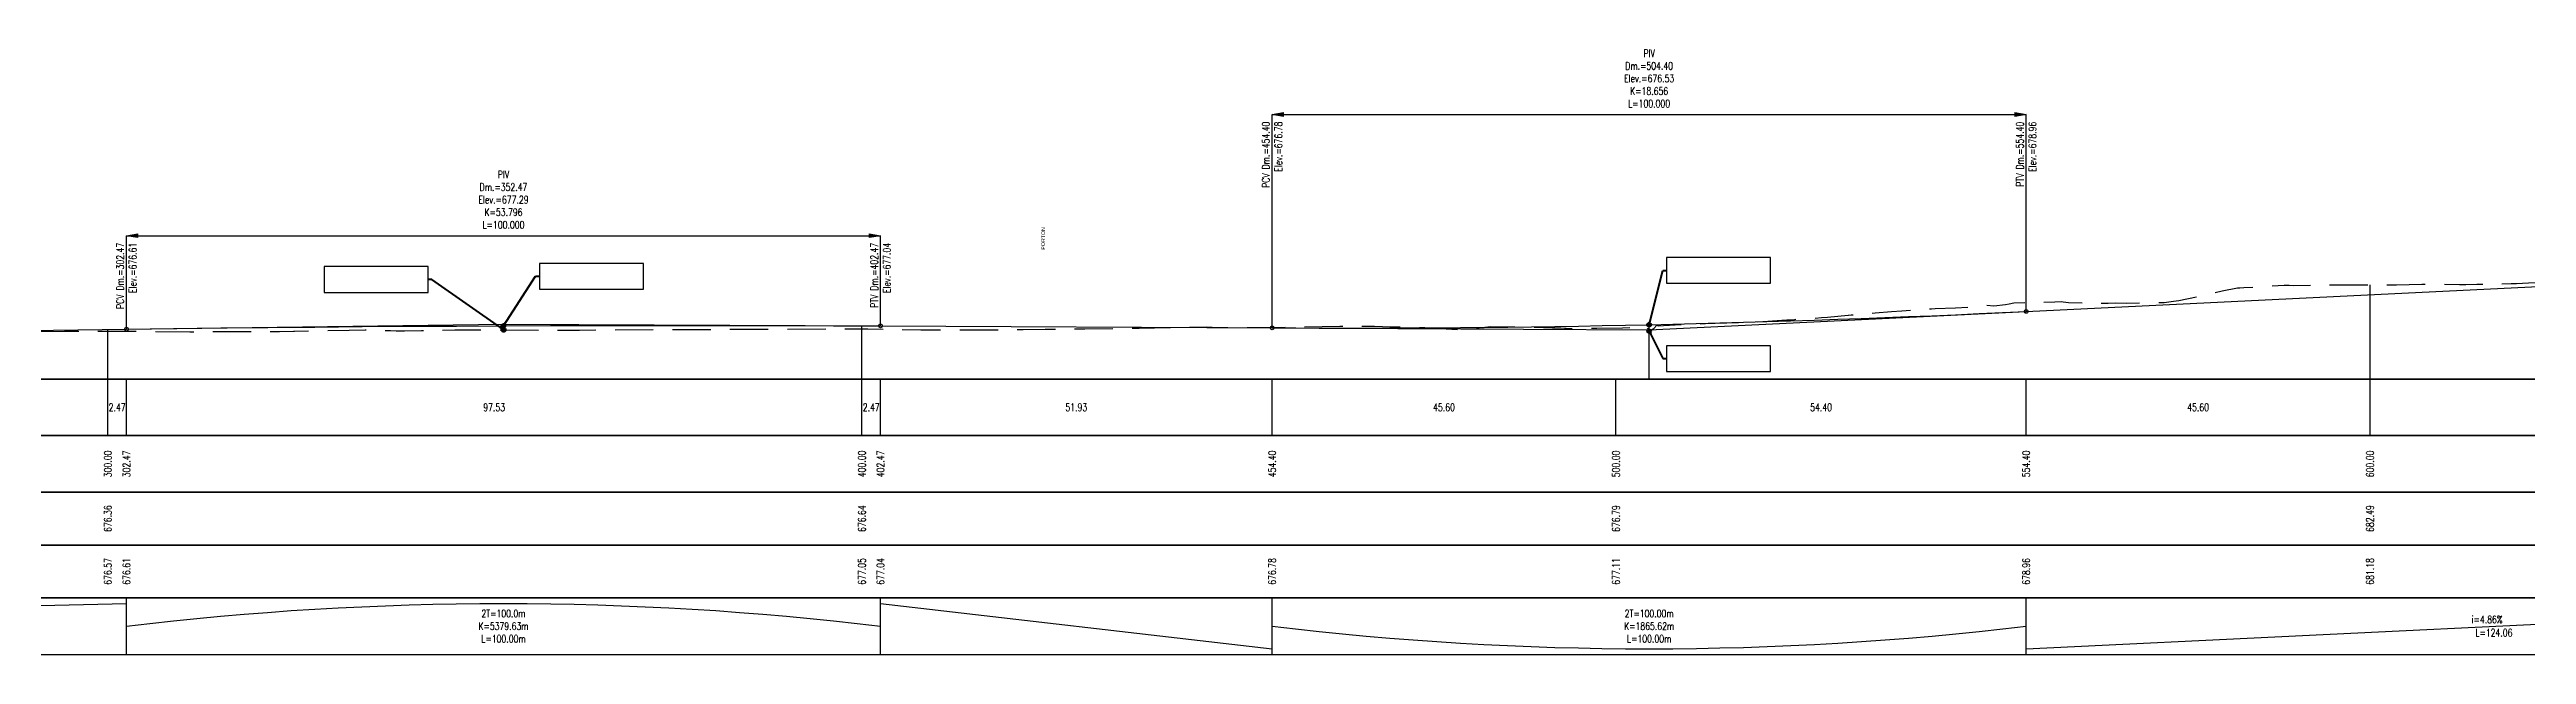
# Model space of a CAD drawing. Extents: x 352140 to 354978, y 6304672 to 6307963.
# Drawn here: x 354127.1 to 354455.6, y 6305840 to 6305920.2 of the extents above; entities that cross this region are included whole.
import ezdxf

# ---------------------------------------------------------------- set-up
doc = ezdxf.new("R2010")
doc.units = 0
doc.linetypes.add('DASHED', pattern=[19.05, 12.7, -6.35])
doc.layers.get('0').update_dxf_attribs({"linetype": 'CONTINUOUS'})
for name, color, linetype in [('1-ARBOLES  2', 7, 'CONTINUOUS'), ('C-CARR-OBRA-PATR', 4, 'CONTINUOUS'), ('C-ROAD-PROF', 3, 'CONTINUOUS'), ('C-ROAD-PROF-TEXT', 2, 'CONTINUOUS')]:
    doc.layers.add(name, color=color, linetype=linetype)
doc.layers.add('TEXTOS-PERFILES', color=7, linetype='CONTINUOUS', lineweight=20)
doc.styles.add('A', font='arial.ttf', dxfattribs={"height": 2})
doc.styles.add('ROMANS', font='romans.shx', dxfattribs={"width": 0.75})
doc.dimstyles.new('2F500', dxfattribs={"dimtxt": 1, "dimasz": 1, "dimexe": 0.35, "dimexo": 0.35, "dimgap": 0.25, "dimtad": 1, "dimdsep": 46, "dimtxsty": 'ROMANS', "dimcen": 0, "dimclrd": 7, "dimclre": 7, "dimclrt": 2, "dimaunit": 2, "dimadec": 1, "dimazin": 0, "dimtfac": 1, "dimtmove": 0, "dimatfit": 3, "dimfxl": 0.35, "dimfxlon": 1, "dimtolj": 1, "dimtzin": 0, "dimarcsym": 1})

# ---------------------------------------------------------------- blocks, each defined once
blk = doc.blocks.new('_ClosedFilled')
blk.add_hatch(color=256).paths.add_polyline_path([(-1, 0.17), (-1, -0.17), (0, 0)])
at = {"color": 0, "linetype": 'ByBlock', "lineweight": -2}
for p, q in [((-1, 0.17), (0, 0)), ((-1, 0.17), (-1, -0.17)), ((0, 0), (-1, -0.17))]:
    blk.add_line(p, q, dxfattribs=at)
blk = doc.blocks.new('AeccTickCircle')
blk.add_circle((0, 0), 1)

msp = doc.modelspace()

# ---------------------------------------------------------------- linework, layer by layer
at = {"layer": 'C-CARR-OBRA-PATR', "color": 7, "linetype": 'Continuous', "lineweight": -3}
for p, q in [((354163.524, 6305891.448), (354163.524, 6305888.031)), ((354177.307, 6305891.448), (354163.524, 6305891.448)), ((354177.307, 6305888.031), (354177.307, 6305891.448)), ((354192.058, 6305891.877), (354192.058, 6305888.46)), ((354205.841, 6305891.877), (354192.058, 6305891.877)), ((354205.841, 6305888.46), (354205.841, 6305891.877)), ((354341.545, 6305892.653), (354341.545, 6305889.236)), ((354355.328, 6305892.653), (354341.545, 6305892.653)), ((354355.328, 6305889.236), (354355.328, 6305892.653)), ((354163.524, 6305888.031), (354177.307, 6305888.031)), ((354192.058, 6305888.46), (354205.841, 6305888.46)), ((354341.545, 6305889.236), (354355.328, 6305889.236)), ((354341.545, 6305880.954), (354341.545, 6305877.538)), ((354355.328, 6305880.954), (354341.545, 6305880.954)), ((354355.328, 6305877.538), (354355.328, 6305880.954)), ((354341.545, 6305877.538), (354355.328, 6305877.538))]:
    msp.add_line(p, q, dxfattribs=at)
at = {"layer": 'C-CARR-OBRA-PATR', "color": 2}
msp.add_line((353825.213, 6305876.543), (354977.18, 6305876.543), dxfattribs=at)
at = {"layer": 'C-CARR-OBRA-PATR', "color": 6, "linetype": 'Continuous', "lineweight": -3}
for centre, radius in [((354187.294, 6305883.599), 0.125), ((354187.319, 6305883.046), 0.125), ((354187.294, 6305883.599), 0.0625), ((354187.319, 6305883.046), 0.0625), ((354339.228, 6305883.743), 0.125), ((354339.228, 6305883.743), 0.0625), ((354339.228, 6305882.889), 0.125), ((354339.228, 6305882.889), 0.0625)]:
    msp.add_circle(centre, radius, dxfattribs=at)
at = {"layer": 'C-ROAD-PROF', "color": 252, "linetype": 'Continuous', "lineweight": -3}
for p, q in [((354434.827, 6305876.543), (354434.827, 6305889.029)), ((354134.827, 6305876.543), (354134.827, 6305883.117)), ((354234.827, 6305876.543), (354234.827, 6305883.591)), ((354339.227, 6305876.521), (354339.227, 6305883.633))]:
    msp.add_line(p, q, dxfattribs=at)
at = {"layer": 'C-ROAD-PROF', "color": 8, "linetype": 'Continuous', "lineweight": -3, "ltscale": 2}
for p, q in [((354137.294, 6305883.151), (354187.294, 6305883.831)), ((354187.294, 6305883.831), (354237.294, 6305883.582)), ((354289.228, 6305883.323), (354339.228, 6305883.073)), ((354339.228, 6305883.073), (354389.228, 6305885.504))]:
    msp.add_line(p, q, dxfattribs=at)
at = {"layer": 'C-ROAD-PROF', "color": 7, "linetype": 'Continuous', "lineweight": -3}
for p, q in [((354134.827, 6305869.043), (354134.827, 6305876.543)), ((354137.294, 6305869.043), (354137.294, 6305876.543)), ((354234.827, 6305869.043), (354234.827, 6305876.543)), ((354237.294, 6305869.043), (354237.294, 6305876.543)), ((354289.228, 6305869.043), (354289.228, 6305876.543)), ((354334.827, 6305869.043), (354334.827, 6305876.543)), ((354389.228, 6305869.043), (354389.228, 6305876.543)), ((354434.827, 6305869.043), (354434.827, 6305876.543)), ((354137.294, 6305840.043), (354137.294, 6305847.543)), ((354237.294, 6305840.043), (354237.294, 6305847.543)), ((354289.228, 6305840.043), (354289.228, 6305847.543)), ((354389.228, 6305840.043), (354389.228, 6305847.543)), ((353882.147, 6305840.793), (354137.294, 6305846.793)), ((354237.294, 6305846.793), (354289.228, 6305840.793)), ((354389.228, 6305840.793), (354513.29, 6305846.793))]:
    msp.add_line(p, q, dxfattribs=at)
at = {"layer": 'C-ROAD-PROF', "color": 7, "linetype": 'DASHED', "lineweight": -3, "ltscale": 0.4, "flags": 128}
msp.add_lwpolyline([(353882.147, 6305880.296), (353887.561, 6305880.445), (353891.024, 6305880.411), (353891.912, 6305880.42), (353892.64, 6305880.459), (353896.024, 6305880.474), (353898.282, 6305880.619), (353904.563, 6305880.77), (353907.302, 6305880.88), (353908.148, 6305880.81), (353911.523, 6305880.828), (353917.139, 6305880.956), (353919.652, 6305880.998), (353921.252, 6305881.069), (353923.53, 6305881.056), (353923.798, 6305881.049), (353924.609, 6305881.077), (353927.087, 6305881.114), (353933.411, 6305881.143), (353937.894, 6305881.22), (353944.2, 6305881.297), (353945.57, 6305881.335), (353946.511, 6305881.381), (353951.675, 6305881.468), (353953.711, 6305881.417), (353956.706, 6305881.443), (353960.075, 6305881.483), (353966.2, 6305881.524), (353972.635, 6305881.562), (353982.926, 6305881.635), (353988.526, 6305881.662), (353991.856, 6305881.715), (353999.661, 6305881.759), (354006.588, 6305881.719), (354012.724, 6305881.768), (354019.726, 6305881.78), (354025.468, 6305881.857), (354028.566, 6305881.839), (354029.868, 6305881.844), (354032.224, 6305881.765), (354033.179, 6305881.707), (354034.641, 6305881.71), (354036.08, 6305881.714), (354036.501, 6305881.719), (354039.351, 6305881.757), (354041.222, 6305881.793), (354043.282, 6305881.843), (354046.395, 6305881.933), (354048.984, 6305882.001), (354052.684, 6305882.055), (354061.342, 6305882.246), (354065.031, 6305882.338), (354067.772, 6305882.375), (354068.001, 6305882.377), (354071.071, 6305882.4), (354071.558, 6305882.386), (354072.671, 6305882.316), (354074.36, 6305882.498), (354076.6, 6305882.809), (354077.081, 6305882.727), (354077.604, 6305882.725), (354079, 6305882.502), (354080.854, 6305882.474), (354091.443, 6305882.657), (354092.074, 6305882.684), (354093.154, 6305882.667), (354094.32, 6305882.672), (354103.075, 6305882.735), (354104.271, 6305882.771), (354115.149, 6305882.853), (354118.636, 6305882.858), (354121.666, 6305882.822), (354129.093, 6305882.874), (354132.246, 6305882.897), (354134.682, 6305882.904), (354145.681, 6305882.816), (354148.861, 6305882.824), (354157.582, 6305882.851), (354159.456, 6305882.875), (354159.573, 6305882.877), (354163.136, 6305882.941), (354166.815, 6305883.007), (354168.945, 6305883.044), (354170.27, 6305883.052), (354170.495, 6305883.043), (354172.289, 6305882.969), (354173.076, 6305882.937), (354174.174, 6305882.953), (354176.399, 6305882.984), (354178.624, 6305883.016), (354180.849, 6305883.049), (354180.852, 6305883.049), (354182.332, 6305883.064), (354184.414, 6305883.071), (354193.555, 6305882.993), (354197.356, 6305883.028), (354207.875, 6305883.109), (354211.155, 6305883.113), (354220.444, 6305883.154), (354231.271, 6305883.186), (354235.608, 6305883.185), (354242.641, 6305883.078), (354245.646, 6305883.075), (354252.733, 6305883.071), (354256.194, 6305883.096), (354259.114, 6305883.149), (354259.742, 6305883.167), (354260.491, 6305883.171), (354263.162, 6305883.212), (354263.997, 6305883.211), (354264.368, 6305883.215), (354270.009, 6305883.279), (354271.287, 6305883.294), (354271.468, 6305883.297), (354271.577, 6305883.299), (354275.65, 6305883.372), (354280.571, 6305883.46), (354281.291, 6305883.424), (354282.683, 6305883.355), (354284.564, 6305883.354), (354286.931, 6305883.384), (354292.572, 6305883.458), (354298.213, 6305883.533), (354298.576, 6305883.538), (354298.727, 6305883.543), (354299.66, 6305883.529), (354300.731, 6305883.546), (354302.786, 6305883.544), (354303.854, 6305883.522), (354306.833, 6305883.446), (354308.22, 6305883.419), (354309.494, 6305883.356), (354311.559, 6305883.24), (354314.353, 6305883.061), (354315.135, 6305883.154), (354316.194, 6305883.289), (354318.208, 6305883.492), (354320.776, 6305883.463), (354323.335, 6305883.428), (354326.416, 6305883.343), (354327.522, 6305883.31), (354327.983, 6305883.296), (354328.205, 6305883.275), (354329.241, 6305883.236), (354329.712, 6305883.242), (354332.057, 6305883.281), (354332.308, 6305883.286), (354335.694, 6305883.344), (354337.468, 6305883.386), (354337.698, 6305883.481), (354337.756, 6305883.505), (354338.74, 6305883.626), (354339.167, 6305883.021), (354339.228, 6305882.89), (354339.294, 6305883.012), (354339.336, 6305882.995), (354339.851, 6305883.245), (354340.266, 6305883.7), (354340.41, 6305883.591), (354341.12, 6305883.628), (354344.543, 6305883.805), (354345.614, 6305883.858), (354346.292, 6305883.882), (354346.718, 6305883.897), (354347.965, 6305883.937), (354351.387, 6305884.045), (354352.974, 6305884.095), (354354.948, 6305884.219), (354356.826, 6305884.337), (354357.257, 6305884.362), (354357.496, 6305884.374), (354357.962, 6305884.411), (354358.508, 6305884.448), (354362.068, 6305884.686), (354362.881, 6305884.741), (354365.628, 6305884.991), (354365.662, 6305884.994), (354366.027, 6305885.035), (354366.448, 6305885.074), (354369.189, 6305885.318), (354371.372, 6305885.51), (354372.749, 6305885.596), (354375.141, 6305885.741), (354376.194, 6305885.824), (354376.309, 6305885.832), (354376.677, 6305885.858), (354377.15, 6305885.873), (354379.869, 6305885.984), (354381.918, 6305886.067), (354383.357, 6305886.37), (354383.43, 6305886.363), (354384.945, 6305886.225), (354386.463, 6305886.423), (354386.99, 6305886.517), (354387.598, 6305886.625), (354389.301, 6305886.689), (354390.256, 6305886.664), (354390.55, 6305886.678), (354393.039, 6305886.794), (354393.944, 6305886.808), (354394.11, 6305886.785), (354394.821, 6305886.69), (354398.965, 6305886.602), (354400.11, 6305886.617), (354401.013, 6305886.629), (354402.588, 6305886.59), (354406.109, 6305886.656), (354407.505, 6305886.682), (354408.785, 6305886.884), (354409.457, 6305886.968), (354412.108, 6305887.516), (354413.793, 6305887.865), (354415.208, 6305888.242), (354417.242, 6305888.621), (354417.467, 6305888.646), (354417.544, 6305888.642), (354418.108, 6305888.673), (354423.449, 6305888.966), (354423.708, 6305888.977), (354424.107, 6305888.967), (354424.698, 6305888.954), (354430.107, 6305889.034), (354430.927, 6305889.047), (354430.982, 6305889.025), (354431.395, 6305889.025), (354436.106, 6305889.03), (354438.338, 6305889.032), (354441.708, 6305889.099), (354442.105, 6305889.098), (354444.396, 6305889.095), (354446.687, 6305889.093), (354447.547, 6305889.092), (354448.977, 6305889.097), (354449.192, 6305889.098), (354451.268, 6305889.149), (354453.559, 6305889.204), (354454.251, 6305889.22), (354455.849, 6305889.291), (354458.14, 6305889.391), (354458.975, 6305889.426), (354460.43, 6305889.518), (354461.527, 6305889.586), (354462.721, 6305889.743), (354464.277, 6305889.946), (354465.012, 6305890), (354466.987, 6305890.142), (354467.302, 6305890.165), (354469.593, 6305890.327), (354469.736, 6305890.337), (354471.884, 6305890.476), (354474.174, 6305890.619), (354475.911, 6305890.724), (354476.465, 6305890.739), (354478.756, 6305890.793), (354479.439, 6305890.808), (354480.993, 6305890.815), (354481.046, 6305890.816), (354481.507, 6305890.82), (354483.337, 6305890.884), (354485.627, 6305890.962), (354487.918, 6305891.037), (354490.209, 6305891.11), (354492.499, 6305891.18), (354494.79, 6305891.248), (354494.876, 6305891.25), (354495.755, 6305891.282), (354496.802, 6305891.313), (354497.081, 6305891.32), (354499.371, 6305891.374), (354501.662, 6305891.423), (354503.069, 6305891.451), (354503.952, 6305891.463), (354506.243, 6305891.492), (354507.474, 6305891.505), (354508.534, 6305891.521), (354510.824, 6305891.551), (354513.115, 6305891.577), (354515.406, 6305891.599), (354515.832, 6305891.602), (354517.696, 6305891.625), (354519.388, 6305891.643), (354519.987, 6305891.649), (354522.277, 6305891.67), (354524.568, 6305891.686), (354525.663, 6305891.691), (354526.859, 6305891.691), (354529.149, 6305891.684), (354529.723, 6305891.681), (354531.44, 6305891.758), (354533.731, 6305891.858), (354535.3, 6305891.923), (354536.021, 6305891.94), (354538.312, 6305891.993), (354539.198, 6305892.013), (354540.603, 6305891.989), (354542.121, 6305891.962), (354542.83, 6305891.954), (354545.058, 6305891.929), (354547.027, 6305891.908), (354547.286, 6305891.898), (354549.514, 6305891.812), (354551.742, 6305891.721), (354553.97, 6305891.627), (354556.198, 6305891.528), (354556.517, 6305891.513), (354558.426, 6305891.496), (354560.654, 6305891.473), (354561.394, 6305891.463), (354562.882, 6305891.465), (354565.109, 6305891.464), (354566.286, 6305891.462), (354567.337, 6305891.454), (354569.565, 6305891.434), (354571.793, 6305891.411), (354573.159, 6305891.395), (354574.021, 6305891.38), (354576.249, 6305891.338), (354578.477, 6305891.293), (354580.705, 6305891.245), (354582.228, 6305891.21), (354582.933, 6305891.196), (354583.49, 6305891.184), (354585.16, 6305891.162), (354586.493, 6305891.143), (354587.388, 6305891.141), (354589.616, 6305891.128), (354591.844, 6305891.108), (354594.072, 6305891.081), (354596.3, 6305891.047), (354596.53, 6305891.043), (354598.528, 6305890.96), (354598.95, 6305890.942), (354599.571, 6305890.893), (354600.756, 6305890.861), (354601.935, 6305890.829), (354602.984, 6305890.784), (354605.212, 6305890.684), (354608.833, 6305890.513), (354609.492, 6305890.486), (354611.954, 6305890.388), (354613.773, 6305890.342), (354617.073, 6305890.262), (354618.054, 6305890.238), (354622.149, 6305890.139), (354622.335, 6305890.129), (354624.05, 6305890.045), (354626.615, 6305889.924), (354630.109, 6305889.763), (354630.896, 6305889.719), (354634.728, 6305889.503), (354635.177, 6305889.483), (354636.656, 6305889.416), (354639.458, 6305889.419), (354641.632, 6305889.423), (354643.738, 6305889.48), (354644.425, 6305889.499), (354646.186, 6305889.37), (354648.019, 6305889.22), (354649.053, 6305889.135), (354649.314, 6305888.926), (354649.505, 6305888.664), (354649.767, 6305888.687), (354649.918, 6305888.703), (354650.123, 6305888.868), (354650.417, 6305889.088), (354652.3, 6305889.065), (354656.524, 6305889.015), (354658.404, 6305888.997), (354659.273, 6305888.973), (354660.845, 6305888.929), (354661.95, 6305888.902), (354663.792, 6305888.859), (354664.626, 6305888.841), (354667.303, 6305888.788), (354669.979, 6305888.738), (354671.771, 6305888.706), (354672.655, 6305888.701), (354673.623, 6305888.697), (354675.332, 6305888.687), (354675.404, 6305888.687), (354678.008, 6305888.687), (354680.685, 6305888.69), (354681.801, 6305888.692), (354683.361, 6305888.68), (354686.037, 6305888.663), (354688.649, 6305888.649), (354688.714, 6305888.648), (354688.911, 6305888.647), (354691.39, 6305888.639), (354694.067, 6305888.633), (354696.743, 6305888.629), (354698.038, 6305888.629), (354699.419, 6305888.628), (354702.096, 6305888.63), (354704.772, 6305888.634), (354705.339, 6305888.636), (354707.874, 6305888.652), (354708.454, 6305888.656), (354710.111, 6305888.667), (354710.977, 6305888.673), (354714.079, 6305888.697), (354717.182, 6305888.722), (354718.634, 6305888.735), (354722.76, 6305888.77), (354723.998, 6305888.781), (354728.338, 6305888.848), (354728.72, 6305888.855), (354733.916, 6305888.906), (354737.488, 6305888.943), (354738.889, 6305888.974), (354739.494, 6305888.977), (354742.92, 6305888.995), (354745.072, 6305889.008), (354747.855, 6305889.027), (354748.983, 6305889.032), (354750.65, 6305889.033), (354750.685, 6305889.033), (354756.228, 6305889.058), (354759.05, 6305889.072), (354761.806, 6305889.077), (354763.137, 6305889.081), (354767.384, 6305889.051), (354768.921, 6305889.041), (354770.015, 6305889.155), (354772.388, 6305889.111), (354772.962, 6305889.132), (354777.223, 6305889.288), (354778.54, 6305889.308), (354778.984, 6305889.315), (354781.458, 6305889.291), (354784.118, 6305889.288), (354788.062, 6305889.29), (354789.696, 6305889.283), (354791.511, 6305889.279), (354795.274, 6305889.3), (354796.71, 6305889.31), (354799.604, 6305889.357), (354800.852, 6305889.422), (354801.381, 6305889.449), (354806.268, 6305889.517), (354808.841, 6305889.551), (354811.684, 6305889.591), (354812.971, 6305889.608), (354817.1, 6305889.692), (354818.868, 6305889.725), (354822.303, 6305889.797), (354822.344, 6305889.753), (354822.515, 6305889.56), (354822.563, 6305889.507), (354822.62, 6305889.508), (354822.823, 6305889.475), (354822.867, 6305889.524), (354822.994, 6305889.787), (354823.327, 6305889.772), (354824.736, 6305889.846), (354827.797, 6305890), (354827.931, 6305890.005), (354830.7, 6305890.091)], dxfattribs=at)
at = {"layer": 'C-ROAD-PROF', "color": 1, "linetype": 'Continuous', "lineweight": -3, "ltscale": 2, "flags": 128}
msp.add_lwpolyline([(353882.147, 6305879.681), (354137.294, 6305883.151), (354143.544, 6305883.232), (354149.794, 6305883.307), (354156.044, 6305883.373), (354162.294, 6305883.433), (354168.544, 6305883.485), (354174.794, 6305883.53), (354181.044, 6305883.568), (354187.294, 6305883.599), (354193.544, 6305883.622), (354199.794, 6305883.638), (354206.044, 6305883.647), (354212.294, 6305883.648), (354218.544, 6305883.643), (354224.794, 6305883.63), (354231.044, 6305883.609), (354237.294, 6305883.582), (354289.228, 6305883.323), (354292.353, 6305883.31), (354295.478, 6305883.302), (354298.603, 6305883.299), (354301.728, 6305883.302), (354304.853, 6305883.31), (354307.978, 6305883.323), (354311.103, 6305883.342), (354314.228, 6305883.365), (354317.353, 6305883.394), (354320.478, 6305883.429), (354323.603, 6305883.468), (354326.728, 6305883.513), (354329.853, 6305883.562), (354332.978, 6305883.617), (354336.103, 6305883.678), (354339.228, 6305883.743), (354342.353, 6305883.814), (354345.478, 6305883.89), (354348.603, 6305883.971), (354351.728, 6305884.058), (354354.853, 6305884.15), (354357.978, 6305884.247), (354361.103, 6305884.349), (354364.228, 6305884.456), (354367.353, 6305884.569), (354370.478, 6305884.687), (354373.603, 6305884.81), (354376.728, 6305884.938), (354379.853, 6305885.072), (354382.978, 6305885.211), (354386.103, 6305885.355), (354389.228, 6305885.504), (354513.29, 6305891.535)], dxfattribs=at)
at = {"layer": 'C-ROAD-PROF', "color": 7, "linetype": 'Continuous', "lineweight": -3, "extrusion": (0, 0, -1)}
msp.add_arc((-354187.294, 6305428.626), 418.167, 83.13274, 96.86726, dxfattribs=at)
at = {"layer": 'C-ROAD-PROF', "color": 7, "linetype": 'Continuous', "lineweight": -3}
msp.add_arc((354339.228, 6306258.96), 418.167, 263.13274, 276.86726, dxfattribs=at)
for points in [[(353832.327, 6305869.043), (354978.076, 6305869.043), (354978.076, 6305876.543), (353832.327, 6305876.543)], [(353832.327, 6305861.543), (354978.076, 6305861.543), (354978.076, 6305869.043), (353832.327, 6305869.043)], [(353832.327, 6305854.543), (354978.076, 6305854.543), (354978.076, 6305861.543), (353832.327, 6305861.543)], [(353832.327, 6305847.543), (354978.076, 6305847.543), (354978.076, 6305854.543), (353832.327, 6305854.543)], [(353832.327, 6305840.043), (354978.076, 6305840.043), (354978.076, 6305847.543), (353832.327, 6305847.543)]]:
    msp.add_3dface(points, dxfattribs=at)
at = {"layer": 'C-ROAD-PROF-TEXT', "color": 7, "linetype": 'Continuous', "lineweight": -3}
for p, q in [((354289.228, 6305911.599), (354389.228, 6305911.599)), ((354289.228, 6305883.323), (354289.228, 6305911.599)), ((354389.228, 6305885.504), (354389.228, 6305911.599)), ((354137.294, 6305895.543), (354237.294, 6305895.543)), ((354137.294, 6305883.151), (354137.294, 6305895.543)), ((354237.294, 6305883.582), (354237.294, 6305895.543))]:
    msp.add_line(p, q, dxfattribs=at)

# ---------------------------------------------------------------- block references
for name, p, xscale, yscale, zscale, rotation in [('_ClosedFilled', (354289.228, 6305911.599), 1.499999999999989, 1.499999999999989, 1.499999999999989, 180), ('_ClosedFilled', (354137.294, 6305895.543), 1.499999999999989, 1.499999999999989, 1.499999999999989, 180), ('AeccTickCircle', (354137.294, 6305883.151), 0.2500000000000001, 0.2500000000000001, 0.2500000000000001, 90.00000000000001), ('AeccTickCircle', (354237.294, 6305883.582), 0.2500000000000001, 0.2500000000000001, 0.2500000000000001, 90.00000000000001), ('AeccTickCircle', (354289.228, 6305883.323), 0.2500000000000001, 0.2500000000000001, 0.2500000000000001, 90.00000000000001), ('AeccTickCircle', (354389.228, 6305885.504), 0.2500000000000001, 0.2500000000000001, 0.2500000000000001, 90.00000000000001)]:
    msp.add_blockref(name, p, dxfattribs=dict(at, xscale=xscale, yscale=yscale, zscale=zscale, rotation=rotation))
at = {"layer": 'C-ROAD-PROF-TEXT', "color": 7, "linetype": 'Continuous', "lineweight": -3, "xscale": 1.499999999999989, "yscale": 1.499999999999989, "zscale": 1.499999999999989}
for p in [(354389.228, 6305911.599), (354237.294, 6305895.543)]:
    msp.add_blockref('_ClosedFilled', p, dxfattribs=at)

# ---------------------------------------------------------------- texts
at = {"layer": '1-ARBOLES  2', "style": 'A'}
msp.add_text('PORTON', height=0.5, rotation=90, dxfattribs=at).set_placement((354259.111, 6305893.68))
at = {"layer": 'C-ROAD-PROF-TEXT', "color": 3, "linetype": 'Continuous', "lineweight": -3, "char_height": 1, "attachment_point": 8, "style": 'ROMANS'}
for s, insert in [('{\\C3;PIV\\PDm.=504.40\\PElev.=676.53\\PK=18.656\\PL=100.000}', (354339.228, 6305912.541)), ('{\\C3;PIV\\PDm.=352.47\\PElev.=677.29\\PK=53.796\\PL=100.000}', (354187.294, 6305896.485))]:
    msp.add_mtext(s, dxfattribs=dict(at, insert=insert))
at = {"layer": 'C-ROAD-PROF-TEXT', "color": 3, "linetype": 'Continuous', "lineweight": -3, "char_height": 1, "attachment_point": 6, "rotation": 90, "style": 'ROMANS'}
for s, insert in [('PCV Dm.=454.40\\PElev.=676.78', (354289.228, 6305910.656)), ('PTV Dm.=554.40\\PElev.=678.96', (354389.228, 6305910.646)), ('PCV Dm.=302.47\\PElev.=676.61', (354137.294, 6305894.6)), ('PTV Dm.=402.47\\PElev.=677.04', (354237.294, 6305894.59))]:
    msp.add_mtext(s, dxfattribs=dict(at, insert=insert))
at = {"layer": 'TEXTOS-PERFILES', "color": 7, "linetype": 'Continuous', "lineweight": 20, "char_height": 1, "style": 'ROMANS'}
for s, insert, attachment_point in [('{\\C256;2.47}', (354136.061, 6305872.793), 5), ('{\\C256;97.53}', (354186.061, 6305872.793), 5), ('{\\C256;2.47}', (354236.061, 6305872.793), 5), ('{\\C256;51.93}', (354263.261, 6305872.793), 5), ('{\\C256;45.60}', (354312.027, 6305872.793), 5), ('{\\C256;54.40}', (354362.027, 6305872.793), 5), ('{\\C256;45.60}', (354412.027, 6305872.793), 5), ('{\\C256;2T=100.0m\\PK=5379.63m\\PL=100.00m}', (354187.294, 6305843.793), 5), ('{\\C256;2T=100.00m\\PK=1865.62m\\PL=100.00m}', (354339.228, 6305843.793), 5), ('{\\C256;i=4.86%}', (354448.304, 6305844.168), 7), ('{\\C256;L=124.06}', (354451.259, 6305843.418), 2)]:
    msp.add_mtext(s, dxfattribs=dict(at, insert=insert, attachment_point=attachment_point))
at = {"layer": 'TEXTOS-PERFILES', "color": 7, "linetype": 'Continuous', "lineweight": 20, "char_height": 1, "attachment_point": 5, "rotation": 90, "style": 'ROMANS'}
for s, insert in [('300.00', (354134.827, 6305865.293)), ('{\\C256;302.47}', (354137.294, 6305865.293)), ('400.00', (354234.827, 6305865.293)), ('{\\C256;402.47}', (354237.294, 6305865.293)), ('{\\C256;454.40}', (354289.228, 6305865.293)), ('500.00', (354334.827, 6305865.293)), ('{\\C256;554.40}', (354389.228, 6305865.293)), ('600.00', (354434.827, 6305865.293)), ('676.36', (354134.827, 6305858.043)), ('676.64', (354234.827, 6305858.043)), ('676.79', (354334.827, 6305858.043)), ('682.49', (354434.827, 6305858.043)), ('676.57', (354134.827, 6305851.043)), ('676.61', (354137.294, 6305851.043)), ('677.05', (354234.827, 6305851.043)), ('677.04', (354237.294, 6305851.043)), ('676.78', (354289.228, 6305851.043)), ('677.11', (354334.827, 6305851.043)), ('678.96', (354389.228, 6305851.043)), ('681.18', (354434.827, 6305851.043))]:
    msp.add_mtext(s, dxfattribs=dict(at, insert=insert))

# ---------------------------------------------------------------- leaders
at = {"layer": 'C-CARR-OBRA-PATR', "color": 7, "linetype": 'Continuous', "lineweight": -3}
for points in [[(354187.319, 6305883.046), (354177.807, 6305889.739), (354177.307, 6305889.739)], [(354187.319, 6305883.046), (354177.807, 6305889.739), (354177.307, 6305889.739)], [(354187.294, 6305883.599), (354191.558, 6305890.168), (354192.058, 6305890.168)], [(354187.294, 6305883.599), (354191.558, 6305890.168), (354192.058, 6305890.168)], [(354339.228, 6305883.743), (354341.045, 6305890.944), (354341.545, 6305890.944)], [(354339.228, 6305883.743), (354341.045, 6305890.944), (354341.545, 6305890.944)], [(354339.228, 6305882.889), (354341.045, 6305879.246), (354341.545, 6305879.246)], [(354339.228, 6305882.889), (354341.045, 6305879.246), (354341.545, 6305879.246)]]:
    msp.add_leader(points, dimstyle='2F500', override={"dimscale": 1, "dimasz": 0.5, "dimclrd": 7, "dimldrblk": 'DotBlank', "dimlwd": 65535}, dxfattribs=at)

doc.saveas('drawing.dxf')
